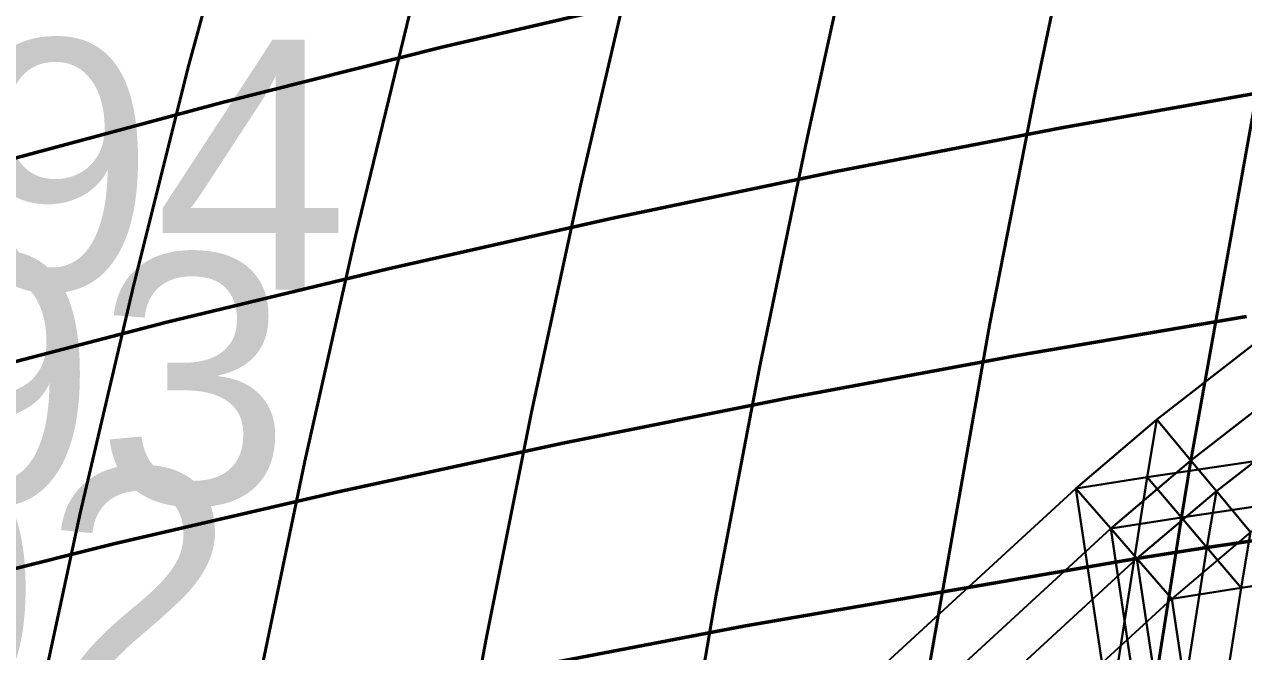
# Model space of a CAD drawing. Extents: x -25.3 to 28.3, y -25.5 to 26.5.
# Drawn here: x -16.643 to -11.763, y 13.654 to 16.164 of the extents above; entities that cross this region are included whole.
import ezdxf

# ---------------------------------------------------------------- set-up
doc = ezdxf.new("R2010")
doc.units = 0
doc.header["$MEASUREMENT"] = 0
doc.layers.add('Errors', color=12, linetype='CONTINUOUS')
doc.layers.add('TestBases', color=40, linetype='CONTINUOUS')
doc.layers.add('LowerTendons', color=150, linetype='CONTINUOUS', lineweight=50)
doc.layers.add('UpperTendons', color=123, linetype='CONTINUOUS', lineweight=40)
doc.styles.get("Standard").update_dxf_attribs({"font": 'arial.ttf', "width": 40, "oblique": 50})

msp = doc.modelspace()

# ---------------------------------------------------------------- linework, layer by layer
at = {"layer": 'LowerTendons'}
for p, q in [((-14.08686, 16.27959, 27.46899), (-14.97217, 16.07289, 27.12022)), ((-14.97217, 16.07289, 27.12022), (-15.85206, 15.85206, 26.74761)), ((-11.58328, 15.91129, 28.82132), (-12.49178, 15.74993, 28.52903)), ((-15.85206, 15.85206, 26.74761), (-16.72588, 15.61691, 26.35084)), ((-12.49178, 15.74993, 28.52903), (-13.39556, 15.57546, 28.21301)), ((-13.39556, 15.57546, 28.21301), (-14.29407, 15.38777, 27.87303)), ((-14.29407, 15.38777, 27.87303), (-15.18672, 15.18672, 27.50885)), ((-15.18672, 15.18672, 27.50885), (-16.07289, 14.97217, 27.12022)), ((-11.75193, 14.99558, 29.24097), (-12.66991, 14.83911, 28.93586)), ((-16.07289, 14.97217, 27.12022), (-16.95189, 14.74399, 26.7069)), ((-12.66991, 14.83911, 28.93586), (-13.58229, 14.6701, 28.60629)), ((-13.58229, 14.6701, 28.60629), (-14.48845, 14.48845, 28.25207)), ((-14.48845, 14.48845, 28.25207), (-15.38777, 14.29407, 27.87303)), ((-15.38777, 14.29407, 27.87303), (-16.27959, 14.08686, 27.46899)), ((-10.97741, 14.2092, 29.92666), (-11.90998, 14.07035, 29.63423)), ((-16.27959, 14.08686, 27.46899), (-17.16317, 13.86674, 27.03977)), ((-11.90998, 14.07035, 29.63423), (-12.19031, 14.02624, 29.541)), ((-12.19031, 14.02624, 29.541), (-13.75696, 13.75696, 28.97417)), ((-13.75696, 13.75696, 28.97417), (-14.6701, 13.58229, 28.60629))]:
    msp.add_line(p, q, dxfattribs=at)
at = {"layer": 'TestBases'}
for points in [[(-11.05249, 15.40445, 30.13147), (-12.11052, 14.58325, 30.13344), (-12.14887, 14.35257, 30.22861), (-11.19759, 14.4942, 30.52691)], [(-10.9283, 15.23136, 29.79292), (-11.97444, 14.41939, 29.79486), (-12.11052, 14.58325, 30.13344), (-11.05249, 15.40445, 30.13147)], [(-10.9283, 15.23136, 29.79292), (-11.97444, 14.41939, 29.79486), (-12.01236, 14.1913, 29.88896), (-11.07177, 14.33134, 30.18391)], [(-10.9283, 15.23136, 29.79292), (-11.97444, 14.41939, 29.79486), (-12.01236, 14.1913, 29.88896), (-11.07177, 14.33134, 30.18391)], [(-10.83516, 15.10155, 29.539), (-11.87239, 14.2965, 29.54093), (-11.97444, 14.41939, 29.79486), (-10.9283, 15.23136, 29.79292)], [(-10.83516, 15.10155, 29.539), (-11.87239, 14.2965, 29.54093), (-11.90998, 14.07035, 29.63423), (-10.97741, 14.2092, 29.92666)], [(-10.83516, 15.10155, 29.539), (-11.87239, 14.2965, 29.54093), (-11.90998, 14.07035, 29.63423), (-10.97741, 14.2092, 29.92666)], [(-10.71098, 14.92847, 29.20044), (-11.73631, 14.13264, 29.20235), (-11.87239, 14.2965, 29.54093), (-10.83516, 15.10155, 29.539)], [(-10.71098, 14.92847, 29.20044), (-11.73631, 14.13264, 29.20235), (-11.77348, 13.90909, 29.29458), (-10.85159, 14.04634, 29.58366)], [(-12.43482, 14.30757, 30.13352), (-12.43482, 14.30757, 30.13352), (-12.14887, 14.35257, 30.22861), (-12.11052, 14.58325, 30.13344)], [(-11.97444, 14.41939, 29.79486), (-12.2951, 14.14681, 29.79494), (-12.43482, 14.30757, 30.13352), (-12.11052, 14.58325, 30.13344)], [(-12.01236, 14.1913, 29.88896), (-11.97444, 14.41939, 29.79486), (-12.11052, 14.58325, 30.13344), (-12.14887, 14.35257, 30.22861)], [(-11.97444, 14.41939, 29.79486), (-12.01236, 14.1913, 29.88896), (-12.14887, 14.35257, 30.22861), (-12.11052, 14.58325, 30.13344)], [(-11.19759, 14.4942, 30.52691), (-12.14887, 14.35257, 30.22861), (-12.29926, 13.39982, 30.60283), (-11.33901, 13.53539, 30.91246)], [(-11.07177, 14.33134, 30.18391), (-12.01236, 14.1913, 29.88896), (-12.14887, 14.35257, 30.22861), (-11.19759, 14.4942, 30.52691)], [(-12.01236, 14.1913, 29.88896), (-11.07177, 14.33134, 30.18391), (-11.19759, 14.4942, 30.52691), (-12.14887, 14.35257, 30.22861)], [(-12.2951, 14.14681, 29.79494), (-12.2951, 14.14681, 29.79494), (-12.01236, 14.1913, 29.88896), (-11.97444, 14.41939, 29.79486)], [(-11.87239, 14.2965, 29.54093), (-12.19031, 14.02624, 29.541), (-12.2951, 14.14681, 29.79494), (-11.97444, 14.41939, 29.79486)], [(-12.2951, 14.14681, 29.79494), (-12.2951, 14.14681, 29.79494), (-12.01236, 14.1913, 29.88896), (-11.97444, 14.41939, 29.79486)], [(-11.90998, 14.07035, 29.63423), (-11.87239, 14.2965, 29.54093), (-11.97444, 14.41939, 29.79486), (-12.01236, 14.1913, 29.88896)], [(-11.87239, 14.2965, 29.54093), (-11.90998, 14.07035, 29.63423), (-12.01236, 14.1913, 29.88896), (-11.97444, 14.41939, 29.79486)], [(-12.2951, 14.14681, 29.79494), (-12.01236, 14.1913, 29.88896), (-12.14887, 14.35257, 30.22861), (-12.43482, 14.30757, 30.13352)], [(-12.43482, 14.30757, 30.13352), (-12.43482, 14.30757, 30.13352), (-12.29926, 13.39982, 30.60283), (-12.14887, 14.35257, 30.22861)], [(-12.01236, 14.1913, 29.88896), (-12.2951, 14.14681, 29.79494), (-12.43482, 14.30757, 30.13352), (-12.14887, 14.35257, 30.22861)], [(-12.01236, 14.1913, 29.88896), (-12.16107, 13.24926, 30.25898), (-12.29926, 13.39982, 30.60283), (-12.14887, 14.35257, 30.22861)], [(-12.16107, 13.24926, 30.25898), (-12.01236, 14.1913, 29.88896), (-12.14887, 14.35257, 30.22861), (-12.29926, 13.39982, 30.60283)], [(-12.43482, 14.30757, 30.13352), (-12.43482, 14.30757, 30.13352), (-13.19439, 13.60912, 30.13403), (-12.29926, 13.39982, 30.60283)], [(-12.2951, 14.14681, 29.79494), (-13.04614, 13.45621, 29.79545), (-13.19439, 13.60912, 30.13403), (-12.43482, 14.30757, 30.13352)], [(-12.2951, 14.14681, 29.79494), (-12.2951, 14.14681, 29.79494), (-12.43482, 14.30757, 30.13352)], [(-12.2951, 14.14681, 29.79494), (-12.2951, 14.14681, 29.79494), (-12.43482, 14.30757, 30.13352)], [(-12.2951, 14.14681, 29.79494), (-12.16107, 13.24926, 30.25898), (-12.29926, 13.39982, 30.60283), (-12.43482, 14.30757, 30.13352)], [(-12.2951, 14.14681, 29.79494), (-12.2951, 14.14681, 29.79494), (-12.43482, 14.30757, 30.13352)], [(-12.16107, 13.24926, 30.25898), (-12.2951, 14.14681, 29.79494), (-12.43482, 14.30757, 30.13352), (-12.29926, 13.39982, 30.60283)], [(-11.07177, 14.33134, 30.18391), (-12.01236, 14.1913, 29.88896), (-12.16107, 13.24926, 30.25898), (-11.2116, 13.38331, 30.56513)], [(-11.07177, 14.33134, 30.18391), (-12.01236, 14.1913, 29.88896), (-12.16107, 13.24926, 30.25898), (-11.2116, 13.38331, 30.56513)], [(-10.97741, 14.2092, 29.92666), (-11.90998, 14.07035, 29.63423), (-12.01236, 14.1913, 29.88896), (-11.07177, 14.33134, 30.18391)], [(-11.90998, 14.07035, 29.63423), (-10.97741, 14.2092, 29.92666), (-11.07177, 14.33134, 30.18391), (-12.01236, 14.1913, 29.88896)], [(-12.19031, 14.02624, 29.541), (-12.19031, 14.02624, 29.541), (-11.90998, 14.07035, 29.63423), (-11.87239, 14.2965, 29.54093)], [(-11.73631, 14.13264, 29.20235), (-12.05059, 13.86548, 29.20242), (-12.19031, 14.02624, 29.541), (-11.87239, 14.2965, 29.54093)], [(-12.19031, 14.02624, 29.541), (-12.19031, 14.02624, 29.541), (-11.90998, 14.07035, 29.63423), (-11.87239, 14.2965, 29.54093)], [(-11.77348, 13.90909, 29.29458), (-11.73631, 14.13264, 29.20235), (-11.87239, 14.2965, 29.54093), (-11.90998, 14.07035, 29.63423)], [(-11.73631, 14.13264, 29.20235), (-11.77348, 13.90909, 29.29458), (-11.90998, 14.07035, 29.63423), (-11.87239, 14.2965, 29.54093)], [(-10.97741, 14.2092, 29.92666), (-11.90998, 14.07035, 29.63423), (-12.05742, 13.13634, 30.00109), (-11.11605, 13.26925, 30.30463)], [(-10.97741, 14.2092, 29.92666), (-11.90998, 14.07035, 29.63423), (-12.05742, 13.13634, 30.00109), (-11.11605, 13.26925, 30.30463)], [(-10.85159, 14.04634, 29.58366), (-11.77348, 13.90909, 29.29458), (-11.90998, 14.07035, 29.63423), (-10.97741, 14.2092, 29.92666)], [(-11.77348, 13.90909, 29.29458), (-10.85159, 14.04634, 29.58366), (-10.97741, 14.2092, 29.92666), (-11.90998, 14.07035, 29.63423)], [(-12.19031, 14.02624, 29.541), (-11.90998, 14.07035, 29.63423), (-12.01236, 14.1913, 29.88896), (-12.2951, 14.14681, 29.79494)], [(-12.2951, 14.14681, 29.79494), (-12.2951, 14.14681, 29.79494), (-12.16107, 13.24926, 30.25898), (-12.01236, 14.1913, 29.88896)], [(-11.90998, 14.07035, 29.63423), (-12.19031, 14.02624, 29.541), (-12.2951, 14.14681, 29.79494), (-12.01236, 14.1913, 29.88896)], [(-12.2951, 14.14681, 29.79494), (-12.2951, 14.14681, 29.79494), (-12.16107, 13.24926, 30.25898), (-12.01236, 14.1913, 29.88896)], [(-11.90998, 14.07035, 29.63423), (-12.05742, 13.13634, 30.00109), (-12.16107, 13.24926, 30.25898), (-12.01236, 14.1913, 29.88896)], [(-12.05742, 13.13634, 30.00109), (-11.90998, 14.07035, 29.63423), (-12.01236, 14.1913, 29.88896), (-12.16107, 13.24926, 30.25898)], [(-12.2951, 14.14681, 29.79494), (-12.2951, 14.14681, 29.79494), (-13.04614, 13.45621, 29.79545), (-12.16107, 13.24926, 30.25898)], [(-12.19031, 14.02624, 29.541), (-12.93495, 13.34152, 29.54151), (-13.04614, 13.45621, 29.79545), (-12.2951, 14.14681, 29.79494)], [(-12.2951, 14.14681, 29.79494), (-12.2951, 14.14681, 29.79494), (-13.04614, 13.45621, 29.79545), (-12.16107, 13.24926, 30.25898)], [(-12.19031, 14.02624, 29.541), (-12.19031, 14.02624, 29.541), (-12.2951, 14.14681, 29.79494)], [(-12.19031, 14.02624, 29.541), (-12.19031, 14.02624, 29.541), (-12.2951, 14.14681, 29.79494)], [(-12.19031, 14.02624, 29.541), (-12.05742, 13.13634, 30.00109), (-12.16107, 13.24926, 30.25898), (-12.2951, 14.14681, 29.79494)], [(-12.19031, 14.02624, 29.541), (-12.19031, 14.02624, 29.541), (-12.2951, 14.14681, 29.79494)], [(-12.05742, 13.13634, 30.00109), (-12.19031, 14.02624, 29.541), (-12.2951, 14.14681, 29.79494), (-12.16107, 13.24926, 30.25898)], [(-12.05059, 13.86548, 29.20242), (-12.05059, 13.86548, 29.20242), (-11.77348, 13.90909, 29.29458), (-11.73631, 14.13264, 29.20235)], [(-12.05059, 13.86548, 29.20242), (-11.77348, 13.90909, 29.29458), (-11.90998, 14.07035, 29.63423), (-12.19031, 14.02624, 29.541)], [(-12.19031, 14.02624, 29.541), (-12.19031, 14.02624, 29.541), (-12.05742, 13.13634, 30.00109), (-11.90998, 14.07035, 29.63423)], [(-11.77348, 13.90909, 29.29458), (-12.05059, 13.86548, 29.20242), (-12.19031, 14.02624, 29.541), (-11.90998, 14.07035, 29.63423)], [(-12.19031, 14.02624, 29.541), (-12.19031, 14.02624, 29.541), (-12.05742, 13.13634, 30.00109), (-11.90998, 14.07035, 29.63423)], [(-11.77348, 13.90909, 29.29458), (-11.91923, 12.98578, 29.65723), (-12.05742, 13.13634, 30.00109), (-11.90998, 14.07035, 29.63423)], [(-11.91923, 12.98578, 29.65723), (-11.77348, 13.90909, 29.29458), (-11.90998, 14.07035, 29.63423), (-12.05742, 13.13634, 30.00109)], [(-12.19031, 14.02624, 29.541), (-12.19031, 14.02624, 29.541), (-12.93495, 13.34152, 29.54151), (-12.05742, 13.13634, 30.00109)], [(-12.05059, 13.86548, 29.20242), (-12.7867, 13.18861, 29.20292), (-12.93495, 13.34152, 29.54151), (-12.19031, 14.02624, 29.541)], [(-12.19031, 14.02624, 29.541), (-12.19031, 14.02624, 29.541), (-12.93495, 13.34152, 29.54151), (-12.05742, 13.13634, 30.00109)], [(-12.05059, 13.86548, 29.20242), (-12.05059, 13.86548, 29.20242), (-12.19031, 14.02624, 29.541)], [(-12.05059, 13.86548, 29.20242), (-12.05059, 13.86548, 29.20242), (-12.19031, 14.02624, 29.541)], [(-12.05059, 13.86548, 29.20242), (-11.91923, 12.98578, 29.65723), (-12.05742, 13.13634, 30.00109), (-12.19031, 14.02624, 29.541)], [(-12.05059, 13.86548, 29.20242), (-12.05059, 13.86548, 29.20242), (-12.19031, 14.02624, 29.541)], [(-11.91923, 12.98578, 29.65723), (-12.05059, 13.86548, 29.20242), (-12.19031, 14.02624, 29.541), (-12.05742, 13.13634, 30.00109)], [(-10.85159, 14.04634, 29.58366), (-11.77348, 13.90909, 29.29458), (-11.91923, 12.98578, 29.65723), (-10.98865, 13.11716, 29.9573)], [(-12.05059, 13.86548, 29.20242), (-12.05059, 13.86548, 29.20242), (-11.91923, 12.98578, 29.65723), (-11.77348, 13.90909, 29.29458)], [(-12.05059, 13.86548, 29.20242), (-12.05059, 13.86548, 29.20242), (-12.7867, 13.18861, 29.20292), (-11.91923, 12.98578, 29.65723)]]:
    msp.add_3dface(points, dxfattribs=at)
at = {"layer": 'UpperTendons'}
for p, q in [((-15.98832, 15.98832, 26.97753), (-15.75116, 16.86966, 26.57735)), ((-12.59916, 15.88531, 28.77426), (-12.40802, 16.79445, 28.33774)), ((-13.51071, 15.70935, 28.45553), (-13.31015, 16.61393, 28.03314)), ((-14.41694, 15.52005, 28.11263), (-14.20795, 16.41953, 27.70511)), ((-15.31727, 15.31727, 27.74532), (-15.10087, 16.21105, 27.35335)), ((-11.97444, 14.41939, 29.79486), (-11.68285, 16.04807, 29.06907)), ((-16.21105, 15.10087, 27.35335), (-15.98832, 15.98832, 26.97753)), ((-12.77883, 14.96667, 29.18459), (-12.59916, 15.88531, 28.77426)), ((-13.69904, 14.7962, 28.85219), (-13.51071, 15.70935, 28.45553)), ((-14.61299, 14.61299, 28.49493), (-14.41694, 15.52005, 28.11263)), ((-15.52005, 14.41694, 28.11263), (-15.31727, 15.31727, 27.74532)), ((-16.41953, 14.20795, 27.70511), (-16.21105, 15.10087, 27.35335)), ((-13.04614, 13.45621, 29.79545), (-12.77883, 14.96667, 29.18459)), ((-13.87521, 13.87521, 29.22323), (-13.69904, 14.7962, 28.85219)), ((-14.7962, 13.69904, 28.85219), (-14.61299, 14.61299, 28.49493)), ((-15.70935, 13.51071, 28.45553), (-15.52005, 14.41694, 28.11263)), ((-12.01236, 14.1913, 29.88896), (-11.97444, 14.41939, 29.79486)), ((-16.61393, 13.31015, 28.03314), (-16.41953, 14.20795, 27.70511)), ((-12.16107, 13.24926, 30.25898), (-12.01236, 14.1913, 29.88896)), ((-14.14681, 12.2951, 29.79494), (-13.87521, 13.87521, 29.22323)), ((-14.96667, 12.77883, 29.18459), (-14.7962, 13.69904, 28.85219))]:
    msp.add_line(p, q, dxfattribs=at)

# ---------------------------------------------------------------- texts
at = {"layer": 'Errors'}
for s, p in [('5394', (-18.45254, 15.10295, 25.48362)), ('5393', (-18.68543, 14.24621, 25.80524)), ('5392', (-18.90259, 13.38744, 26.10514))]:
    msp.add_text(s, height=1, dxfattribs=at).set_placement(p)

doc.saveas('drawing.dxf')
